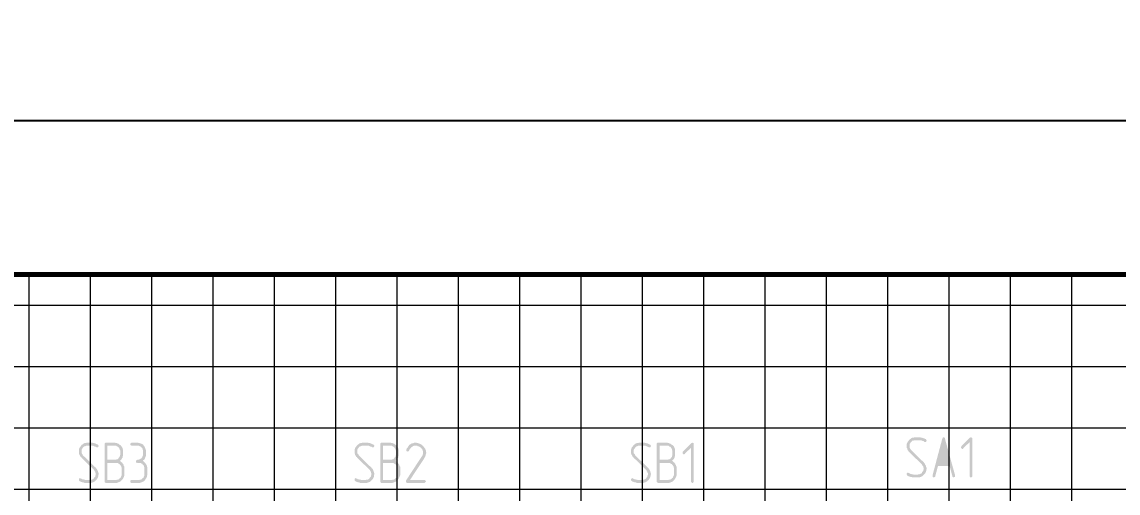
# Model space of a CAD drawing. Extents: x 260 to 1101, y 70 to 664.
# Drawn here: x 554.9 to 626.3, y 578.5 to 609.2 of the extents above; entities that cross this region are included whole.
import ezdxf

# ---------------------------------------------------------------- set-up
doc = ezdxf.new("R2010")
doc.units = 0
doc.header["$MEASUREMENT"] = 0
doc.layers.get('0').update_dxf_attribs({"linetype": 'CONTINUOUS'})
doc.layers.get('DEFPOINTS').update_dxf_attribs({"linetype": 'CONTINUOUS'})
doc.layers.add('PDF _Геометрия', color=7, linetype='CONTINUOUS')
doc.layers.add('PDF _Сплошная заливка', color=7, linetype='CONTINUOUS')
doc.styles.add('GOST type A0', font='', dxfattribs={"oblique": 15, "height": 3.5})
doc.styles.get('GOST type A0').set_extended_font_data('GOST type A')
doc.dimstyles.new('ГОСТ type A', dxfattribs={"dimtxt": 3.5, "dimasz": 3, "dimexe": 2, "dimexo": 0, "dimgap": 1, "dimtad": 1, "dimtoh": 1, "dimtxsty": 'GOST type A0', "dimcen": 0, "dimazin": 2, "dimtfac": 1, "dimtmove": 0, "dimatfit": 3, "dimfxl": 1, "dimarcsym": 0})

# ---------------------------------------------------------------- blocks, each defined once
blk = doc.blocks.new('*D11')
at = {"color": 0, "lineweight": -2, "transparency": 16777216}
for p, q in [((327.413, 592.786), (327.413, 614.787)), ((647.301, 592.786), (647.301, 614.787)), ((330.413, 612.787), (644.301, 612.787))]:
    blk.add_line(p, q, dxfattribs=at)
at = {"color": 0, "transparency": 16777216}
for points in [[(330.413, 613.287), (330.413, 612.287), (327.413, 612.787)], [(644.301, 613.287), (644.301, 612.287), (647.301, 612.787)]]:
    blk.add_solid(points, dxfattribs=at)
at = {"layer": 'DEFPOINTS', "color": 0, "transparency": 16777216}
for p in [(647.301, 612.787), (327.413, 592.786), (647.301, 592.786)]:
    blk.add_point(p, dxfattribs=at)
at = {"color": 0, "transparency": 16777216, "insert": (487.357, 615.799), "char_height": 3.5, "attachment_point": 5, "style": 'GOST type A0'}
blk.add_mtext('160±0,1', dxfattribs=at)
blk = doc.blocks.new('*D12')
at = {"color": 0, "lineweight": -2, "transparency": 16777216}
for p, q in [((337.409, 582.787), (337.409, 604.786)), ((637.304, 582.786), (637.304, 604.786)), ((634.304, 602.786), (340.409, 602.786))]:
    blk.add_line(p, q, dxfattribs=at)
at = {"color": 0, "transparency": 16777216}
for points in [[(340.409, 603.286), (340.409, 602.286), (337.409, 602.786)], [(634.304, 603.286), (634.304, 602.286), (637.304, 602.786)]]:
    blk.add_solid(points, dxfattribs=at)
at = {"layer": 'DEFPOINTS', "color": 0, "transparency": 16777216}
for p in [(337.409, 602.786), (337.409, 582.787), (637.304, 582.786)]:
    blk.add_point(p, dxfattribs=at)
at = {"color": 0, "transparency": 16777216, "insert": (487.356, 605.536), "char_height": 3.5, "width": 8.19532, "attachment_point": 5, "style": 'GOST type A0'}
blk.add_mtext('150', dxfattribs=at)

msp = doc.modelspace()

# ---------------------------------------------------------------- hatches: boundary and pattern name
at = {"layer": 'PDF _Сплошная заливка', "transparency": 33554559}
for points in [[(559.462, 581.82), (559.487, 581.794), (559.538, 581.794), (559.563, 581.794), (559.614, 581.769), (559.614, 581.769), (559.639, 581.769), (559.639, 581.769), (559.69, 581.743), (559.716, 581.743), (559.741, 581.718), (559.817, 581.693), (559.817, 581.693), (559.817, 581.667), (559.843, 581.667), (559.843, 581.667), (559.843, 581.667), (559.843, 581.642), (559.868, 581.616), (559.868, 581.616), (559.868, 581.591), (559.868, 581.591), (559.843, 581.565), (559.843, 581.54), (559.817, 581.54), (559.817, 581.515), (559.792, 581.515), (559.766, 581.515), (559.716, 581.515), (559.716, 581.54), (559.69, 581.54), (559.665, 581.565), (559.614, 581.565), (559.563, 581.591), (559.512, 581.616), (559.462, 581.616), (559.385, 581.616), (559.081, 581.616), (559.055, 581.616), (559.03, 581.616), (558.979, 581.591), (558.928, 581.591), (558.903, 581.565), (558.852, 581.515), (558.852, 581.515), (558.827, 581.489), (558.827, 581.464), (558.801, 581.439), (558.776, 581.413), (558.751, 581.362), (558.751, 581.312), (558.751, 581.261), (558.751, 581.185), (558.751, 581.134), (558.776, 581.108), (558.776, 581.108), (558.776, 581.108), (558.776, 581.083), (558.801, 581.083), (558.827, 581.032), (558.827, 581.007), (558.852, 580.981), (559.69, 580.169), (559.69, 580.143), (559.716, 580.143), (559.716, 580.118), (559.741, 580.118), (559.766, 580.067), (559.766, 580.042), (559.792, 580.016), (559.817, 579.965), (559.817, 579.94), (559.843, 579.864), (559.868, 579.813), (559.868, 579.762), (559.868, 579.762), (559.868, 579.762), (559.868, 579.737), (559.843, 579.737), (559.843, 579.686), (559.843, 579.635), (559.817, 579.559), (559.792, 579.508), (559.741, 579.432), (559.69, 579.381), (559.69, 579.381), (559.665, 579.356), (559.639, 579.33), (559.589, 579.28), (559.538, 579.254), (559.462, 579.229), (559.385, 579.203), (559.335, 579.203), (559.284, 579.203), (559.005, 579.203), (558.979, 579.203), (558.979, 579.203), (558.928, 579.203), (558.878, 579.229), (558.827, 579.229), (558.751, 579.254), (558.675, 579.28), (558.598, 579.33), (558.573, 579.381), (558.573, 579.407), (558.573, 579.407), (558.573, 579.432), (558.573, 579.457), (558.598, 579.483), (558.598, 579.483), (558.598, 579.483), (558.624, 579.508), (558.649, 579.508), (558.7, 579.483), (558.7, 579.483), (558.725, 579.483), (558.751, 579.457), (558.801, 579.432), (558.852, 579.432), (558.903, 579.407), (558.954, 579.407), (559.03, 579.381), (559.309, 579.381), (559.309, 579.407), (559.36, 579.407), (559.385, 579.407), (559.411, 579.407), (559.462, 579.432), (559.512, 579.457), (559.563, 579.508), (559.563, 579.508), (559.563, 579.534), (559.589, 579.559), (559.614, 579.584), (559.639, 579.61), (559.639, 579.66), (559.665, 579.711), (559.665, 579.762), (559.665, 579.838), (559.665, 579.838), (559.665, 579.838), (559.639, 579.864), (559.639, 579.864), (559.639, 579.864), (559.639, 579.889), (559.639, 579.889), (559.639, 579.915), (559.639, 579.915), (559.614, 579.94), (559.589, 579.965), (559.589, 579.991), (559.563, 580.042), (558.725, 580.854), (558.725, 580.854), (558.725, 580.88), (558.7, 580.88), (558.675, 580.905), (558.675, 580.93), (558.649, 580.956), (558.624, 581.007), (558.598, 581.032), (558.598, 581.058), (558.598, 581.058), (558.598, 581.083), (558.573, 581.108), (558.573, 581.134), (558.573, 581.185), (558.573, 581.261), (558.573, 581.261), (558.573, 581.261), (558.573, 581.286), (558.573, 581.286), (558.573, 581.337), (558.573, 581.388), (558.598, 581.439), (558.624, 581.515), (558.675, 581.565), (558.725, 581.642), (558.725, 581.642), (558.725, 581.642), (558.751, 581.667), (558.776, 581.693), (558.827, 581.718), (558.878, 581.769), (558.954, 581.794), (559.03, 581.794), (559.081, 581.82), (559.436, 581.82)], [(562.432, 581.82), (562.458, 581.794), (562.509, 581.794), (562.585, 581.769), (562.661, 581.743), (562.712, 581.718), (562.763, 581.693), (562.788, 581.642), (562.788, 581.642), (562.788, 581.642), (562.813, 581.616), (562.839, 581.591), (562.864, 581.54), (562.889, 581.489), (562.915, 581.413), (562.94, 581.337), (562.94, 581.312), (562.94, 581.261), (562.94, 581.058), (562.94, 581.007), (562.94, 580.981), (562.94, 580.93), (562.94, 580.93), (562.94, 580.93), (562.915, 580.905), (562.915, 580.905), (562.915, 580.854), (562.889, 580.829), (562.889, 580.829), (562.889, 580.804), (562.864, 580.778), (562.864, 580.753), (562.839, 580.727), (562.813, 580.702), (562.763, 580.677), (562.737, 580.626), (562.737, 580.626), (562.763, 580.626), (562.788, 580.6), (562.813, 580.575), (562.839, 580.55), (562.864, 580.524), (562.915, 580.473), (562.94, 580.423), (562.94, 580.423), (562.966, 580.397), (562.966, 580.372), (562.991, 580.346), (563.016, 580.295), (563.016, 580.245), (563.042, 580.194), (563.042, 580.143), (563.042, 579.762), (563.042, 579.762), (563.042, 579.762), (563.042, 579.737), (563.042, 579.737), (563.016, 579.686), (563.016, 579.635), (562.991, 579.559), (562.966, 579.508), (562.915, 579.432), (562.889, 579.407), (562.864, 579.356), (562.864, 579.356), (562.839, 579.33), (562.813, 579.305), (562.763, 579.28), (562.712, 579.254), (562.636, 579.229), (562.559, 579.203), (562.509, 579.203), (562.483, 579.203), (562.001, 579.203), (561.975, 579.203), (561.95, 579.229), (561.95, 579.229), (561.925, 579.229), (561.925, 579.254), (561.925, 579.28), (561.925, 579.305), (561.925, 579.305), (561.925, 579.305), (561.925, 579.33), (561.95, 579.356), (561.95, 579.356), (561.95, 579.381), (561.975, 579.381), (562.001, 579.381), (562.509, 579.381), (562.534, 579.407), (562.559, 579.407), (562.61, 579.407), (562.661, 579.432), (562.686, 579.457), (562.737, 579.508), (562.737, 579.508), (562.763, 579.508), (562.788, 579.534), (562.788, 579.584), (562.813, 579.61), (562.839, 579.66), (562.839, 579.711), (562.839, 579.762), (562.839, 580.143), (562.839, 580.143), (562.839, 580.169), (562.839, 580.194), (562.839, 580.219), (562.813, 580.27), (562.813, 580.321), (562.788, 580.346), (562.737, 580.397), (562.737, 580.397), (562.712, 580.423), (562.712, 580.448), (562.661, 580.448), (562.636, 580.473), (562.585, 580.499), (562.534, 580.499), (562.483, 580.499), (562.382, 580.499), (562.356, 580.524), (562.331, 580.524), (562.305, 580.524), (562.305, 580.55), (562.305, 580.55), (562.305, 580.575), (562.28, 580.6), (562.28, 580.6), (562.305, 580.626), (562.305, 580.626), (562.305, 580.651), (562.305, 580.677), (562.331, 580.677), (562.356, 580.677), (562.382, 580.702), (562.407, 580.702), (562.432, 580.702), (562.483, 580.702), (562.509, 580.727), (562.559, 580.753), (562.61, 580.778), (562.636, 580.804), (562.661, 580.804), (562.661, 580.829), (562.686, 580.854), (562.712, 580.88), (562.712, 580.905), (562.737, 580.956), (562.763, 581.007), (562.763, 581.058), (562.763, 581.261), (562.763, 581.261), (562.763, 581.286), (562.763, 581.312), (562.737, 581.337), (562.737, 581.388), (562.712, 581.439), (562.686, 581.489), (562.636, 581.515), (562.636, 581.515), (562.636, 581.54), (562.61, 581.565), (562.585, 581.565), (562.534, 581.591), (562.483, 581.616), (562.432, 581.616), (562.382, 581.616), (562.001, 581.616), (561.975, 581.642), (561.95, 581.642), (561.95, 581.667), (561.925, 581.667), (561.925, 581.667), (561.925, 581.693), (561.925, 581.718), (561.925, 581.718), (561.925, 581.743), (561.925, 581.743), (561.95, 581.769), (561.95, 581.794), (561.95, 581.794), (561.975, 581.794), (562.001, 581.82), (562.407, 581.82)], [(577.439, 581.82), (577.464, 581.794), (577.515, 581.794), (577.54, 581.794), (577.591, 581.769), (577.591, 581.769), (577.616, 581.769), (577.616, 581.769), (577.667, 581.743), (577.692, 581.743), (577.718, 581.718), (577.794, 581.693), (577.794, 581.693), (577.794, 581.667), (577.819, 581.667), (577.819, 581.667), (577.819, 581.667), (577.819, 581.642), (577.845, 581.616), (577.845, 581.616), (577.845, 581.591), (577.845, 581.591), (577.819, 581.565), (577.819, 581.54), (577.794, 581.54), (577.794, 581.515), (577.769, 581.515), (577.743, 581.515), (577.692, 581.515), (577.692, 581.54), (577.667, 581.54), (577.642, 581.565), (577.591, 581.565), (577.54, 581.591), (577.489, 581.616), (577.439, 581.616), (577.362, 581.616), (577.058, 581.616), (577.032, 581.616), (577.007, 581.616), (576.956, 581.591), (576.905, 581.591), (576.88, 581.565), (576.829, 581.515), (576.829, 581.515), (576.804, 581.489), (576.804, 581.464), (576.778, 581.439), (576.753, 581.413), (576.728, 581.362), (576.728, 581.312), (576.728, 581.261), (576.728, 581.185), (576.728, 581.134), (576.753, 581.108), (576.753, 581.108), (576.753, 581.108), (576.753, 581.083), (576.778, 581.083), (576.804, 581.032), (576.804, 581.007), (576.829, 580.981), (577.667, 580.169), (577.667, 580.143), (577.692, 580.143), (577.692, 580.118), (577.718, 580.118), (577.743, 580.067), (577.743, 580.042), (577.769, 580.016), (577.794, 579.965), (577.794, 579.94), (577.819, 579.864), (577.845, 579.813), (577.845, 579.762), (577.845, 579.762), (577.845, 579.762), (577.845, 579.737), (577.819, 579.737), (577.819, 579.686), (577.819, 579.635), (577.794, 579.559), (577.769, 579.508), (577.718, 579.432), (577.667, 579.381), (577.667, 579.381), (577.642, 579.356), (577.616, 579.33), (577.566, 579.28), (577.515, 579.254), (577.439, 579.229), (577.362, 579.203), (577.312, 579.203), (577.261, 579.203), (576.982, 579.203), (576.956, 579.203), (576.956, 579.203), (576.905, 579.203), (576.855, 579.229), (576.804, 579.229), (576.728, 579.254), (576.651, 579.28), (576.575, 579.33), (576.55, 579.381), (576.55, 579.407), (576.55, 579.407), (576.55, 579.432), (576.55, 579.457), (576.575, 579.483), (576.575, 579.483), (576.575, 579.483), (576.601, 579.508), (576.626, 579.508), (576.677, 579.483), (576.677, 579.483), (576.702, 579.483), (576.728, 579.457), (576.778, 579.432), (576.829, 579.432), (576.88, 579.407), (576.931, 579.407), (577.007, 579.381), (577.286, 579.381), (577.286, 579.407), (577.337, 579.407), (577.362, 579.407), (577.388, 579.407), (577.439, 579.432), (577.489, 579.457), (577.54, 579.508), (577.54, 579.508), (577.54, 579.534), (577.566, 579.559), (577.591, 579.584), (577.616, 579.61), (577.616, 579.66), (577.642, 579.711), (577.642, 579.762), (577.642, 579.838), (577.642, 579.838), (577.642, 579.838), (577.616, 579.864), (577.616, 579.864), (577.616, 579.864), (577.616, 579.889), (577.616, 579.889), (577.616, 579.915), (577.616, 579.915), (577.591, 579.94), (577.566, 579.965), (577.566, 579.991), (577.54, 580.042), (576.702, 580.854), (576.702, 580.854), (576.702, 580.88), (576.677, 580.88), (576.651, 580.905), (576.651, 580.93), (576.626, 580.956), (576.601, 581.007), (576.575, 581.032), (576.575, 581.058), (576.575, 581.058), (576.575, 581.083), (576.55, 581.108), (576.55, 581.134), (576.55, 581.185), (576.55, 581.261), (576.55, 581.261), (576.55, 581.261), (576.55, 581.286), (576.55, 581.286), (576.55, 581.337), (576.55, 581.388), (576.575, 581.439), (576.601, 581.515), (576.651, 581.565), (576.702, 581.642), (576.702, 581.642), (576.702, 581.642), (576.728, 581.667), (576.753, 581.693), (576.804, 581.718), (576.855, 581.769), (576.931, 581.794), (577.007, 581.794), (577.058, 581.82), (577.413, 581.82)], [(580.562, 581.82), (580.587, 581.82), (580.612, 581.794), (580.663, 581.794), (580.739, 581.769), (580.816, 581.743), (580.866, 581.718), (580.917, 581.693), (580.943, 581.667), (580.993, 581.616), (580.993, 581.616), (580.993, 581.616), (581.019, 581.616), (581.019, 581.591), (581.044, 581.565), (581.07, 581.565), (581.095, 581.489), (581.146, 581.439), (581.171, 581.362), (581.196, 581.312), (581.196, 581.261), (581.196, 581.21), (581.222, 581.185), (581.222, 581.159), (581.222, 581.159), (581.222, 581.134), (581.196, 581.108), (581.196, 581.083), (581.196, 581.058), (581.171, 580.981), (581.171, 580.981), (581.171, 580.981), (581.171, 580.956), (581.171, 580.93), (581.146, 580.905), (581.12, 580.88), (581.12, 580.829), (581.095, 580.804), (580.155, 579.381), (581.12, 579.381), (581.12, 579.381), (581.146, 579.381), (581.171, 579.356), (581.171, 579.356), (581.171, 579.356), (581.196, 579.33), (581.196, 579.305), (581.196, 579.305), (581.196, 579.28), (581.171, 579.254), (581.171, 579.229), (581.171, 579.229), (581.146, 579.229), (581.12, 579.203), (581.095, 579.203), (579.978, 579.203), (579.952, 579.203), (579.952, 579.229), (579.927, 579.229), (579.927, 579.229), (579.901, 579.254), (579.901, 579.28), (579.901, 579.305), (579.901, 579.305), (579.901, 579.33), (579.901, 579.33), (579.901, 579.356), (580.917, 580.905), (580.968, 580.981), (580.993, 581.032), (580.993, 581.032), (580.993, 581.058), (580.993, 581.058), (581.019, 581.083), (581.019, 581.134), (581.019, 581.185), (581.019, 581.185), (581.019, 581.185), (581.019, 581.21), (581.019, 581.235), (580.993, 581.286), (580.993, 581.337), (580.943, 581.388), (580.917, 581.439), (580.866, 581.489), (580.866, 581.489), (580.841, 581.515), (580.841, 581.515), (580.816, 581.515), (580.79, 581.54), (580.765, 581.565), (580.714, 581.591), (580.689, 581.591), (580.689, 581.591), (580.663, 581.591), (580.638, 581.616), (580.612, 581.616), (580.587, 581.616), (580.511, 581.616), (580.511, 581.616), (580.485, 581.616), (580.435, 581.616), (580.409, 581.616), (580.359, 581.591), (580.333, 581.565), (580.282, 581.54), (580.282, 581.54), (580.257, 581.54), (580.257, 581.515), (580.232, 581.489), (580.206, 581.464), (580.155, 581.413), (580.13, 581.362), (580.105, 581.312), (580.105, 581.312), (580.105, 581.286), (580.079, 581.286), (580.079, 581.261), (580.079, 581.261), (580.054, 581.261), (580.054, 581.261), (580.029, 581.235), (580.003, 581.235), (580.003, 581.261), (579.978, 581.261), (579.952, 581.261), (579.952, 581.261), (579.927, 581.286), (579.927, 581.312), (579.927, 581.337), (579.927, 581.362), (579.927, 581.362), (579.927, 581.388), (579.927, 581.388), (579.952, 581.413), (579.952, 581.439), (580.003, 581.489), (580.029, 581.54), (580.079, 581.616), (580.105, 581.667), (580.181, 581.718), (580.181, 581.718), (580.206, 581.718), (580.232, 581.743), (580.282, 581.769), (580.333, 581.769), (580.384, 581.794), (580.435, 581.82), (580.511, 581.82), (580.536, 581.82)], [(595.466, 581.82), (595.492, 581.794), (595.542, 581.794), (595.568, 581.794), (595.619, 581.769), (595.619, 581.769), (595.644, 581.769), (595.644, 581.769), (595.695, 581.743), (595.72, 581.743), (595.746, 581.718), (595.822, 581.693), (595.822, 581.693), (595.822, 581.667), (595.847, 581.667), (595.847, 581.667), (595.847, 581.667), (595.847, 581.642), (595.873, 581.616), (595.873, 581.616), (595.873, 581.591), (595.873, 581.591), (595.847, 581.565), (595.847, 581.54), (595.822, 581.54), (595.822, 581.515), (595.796, 581.515), (595.771, 581.515), (595.72, 581.515), (595.72, 581.54), (595.695, 581.54), (595.669, 581.565), (595.619, 581.565), (595.568, 581.591), (595.517, 581.616), (595.466, 581.616), (595.39, 581.616), (595.085, 581.616), (595.06, 581.616), (595.035, 581.616), (594.984, 581.591), (594.933, 581.591), (594.908, 581.565), (594.857, 581.515), (594.857, 581.515), (594.832, 581.489), (594.832, 581.464), (594.806, 581.439), (594.781, 581.413), (594.755, 581.362), (594.755, 581.312), (594.755, 581.261), (594.755, 581.185), (594.755, 581.134), (594.781, 581.108), (594.781, 581.108), (594.781, 581.108), (594.781, 581.083), (594.806, 581.083), (594.832, 581.032), (594.832, 581.007), (594.857, 580.981), (595.695, 580.169), (595.695, 580.143), (595.72, 580.143), (595.72, 580.118), (595.746, 580.118), (595.771, 580.067), (595.771, 580.042), (595.796, 580.016), (595.822, 579.965), (595.822, 579.94), (595.847, 579.864), (595.873, 579.813), (595.873, 579.762), (595.873, 579.762), (595.873, 579.762), (595.873, 579.737), (595.847, 579.737), (595.847, 579.686), (595.847, 579.635), (595.822, 579.559), (595.796, 579.508), (595.746, 579.432), (595.695, 579.381), (595.695, 579.381), (595.669, 579.356), (595.644, 579.33), (595.593, 579.28), (595.542, 579.254), (595.466, 579.229), (595.39, 579.203), (595.339, 579.203), (595.288, 579.203), (595.009, 579.203), (594.984, 579.203), (594.984, 579.203), (594.933, 579.203), (594.882, 579.229), (594.832, 579.229), (594.755, 579.254), (594.679, 579.28), (594.603, 579.33), (594.578, 579.381), (594.578, 579.407), (594.578, 579.407), (594.578, 579.432), (594.578, 579.457), (594.603, 579.483), (594.603, 579.483), (594.603, 579.483), (594.628, 579.508), (594.654, 579.508), (594.705, 579.483), (594.705, 579.483), (594.73, 579.483), (594.755, 579.457), (594.806, 579.432), (594.857, 579.432), (594.908, 579.407), (594.958, 579.407), (595.035, 579.381), (595.314, 579.381), (595.314, 579.407), (595.365, 579.407), (595.39, 579.407), (595.416, 579.407), (595.466, 579.432), (595.517, 579.457), (595.568, 579.508), (595.568, 579.508), (595.568, 579.534), (595.593, 579.559), (595.619, 579.584), (595.644, 579.61), (595.644, 579.66), (595.669, 579.711), (595.669, 579.762), (595.669, 579.838), (595.669, 579.838), (595.669, 579.838), (595.644, 579.864), (595.644, 579.864), (595.644, 579.864), (595.644, 579.889), (595.644, 579.889), (595.644, 579.915), (595.644, 579.915), (595.619, 579.94), (595.593, 579.965), (595.593, 579.991), (595.568, 580.042), (594.73, 580.854), (594.73, 580.854), (594.73, 580.88), (594.705, 580.88), (594.679, 580.905), (594.679, 580.93), (594.654, 580.956), (594.628, 581.007), (594.603, 581.032), (594.603, 581.058), (594.603, 581.058), (594.603, 581.083), (594.578, 581.108), (594.578, 581.134), (594.578, 581.185), (594.578, 581.261), (594.578, 581.261), (594.578, 581.261), (594.578, 581.286), (594.578, 581.286), (594.578, 581.337), (594.578, 581.388), (594.603, 581.439), (594.628, 581.515), (594.679, 581.565), (594.73, 581.642), (594.73, 581.642), (594.73, 581.642), (594.755, 581.667), (594.781, 581.693), (594.832, 581.718), (594.882, 581.769), (594.958, 581.794), (595.035, 581.794), (595.085, 581.82), (595.441, 581.82)], [(598.589, 581.82), (598.615, 581.794), (598.64, 581.794), (598.64, 581.794), (598.666, 581.769), (598.666, 581.743), (598.666, 581.718), (598.666, 579.305), (598.666, 579.28), (598.666, 579.28), (598.666, 579.254), (598.64, 579.229), (598.64, 579.229), (598.615, 579.229), (598.615, 579.203), (598.589, 579.203), (598.564, 579.203), (598.564, 579.203), (598.539, 579.203), (598.513, 579.229), (598.513, 579.229), (598.488, 579.254), (598.488, 579.254), (598.488, 579.305), (598.488, 581.489), (598.082, 581.108), (598.082, 581.083), (598.056, 581.083), (598.056, 581.058), (598.031, 581.058), (598.005, 581.058), (598.005, 581.058), (597.98, 581.083), (597.955, 581.108), (597.955, 581.108), (597.929, 581.108), (597.929, 581.134), (597.929, 581.159), (597.929, 581.159), (597.929, 581.185), (597.929, 581.185), (597.955, 581.235), (598.513, 581.794), (598.513, 581.794), (598.539, 581.794), (598.539, 581.82), (598.564, 581.82)], [(613.443, 582.175), (613.469, 582.15), (613.519, 582.15), (613.545, 582.15), (613.596, 582.124), (613.596, 582.124), (613.621, 582.124), (613.621, 582.124), (613.672, 582.099), (613.697, 582.099), (613.722, 582.074), (613.799, 582.048), (613.799, 582.048), (613.799, 582.023), (613.824, 582.023), (613.824, 582.023), (613.824, 582.023), (613.824, 581.997), (613.849, 581.972), (613.849, 581.972), (613.849, 581.947), (613.849, 581.947), (613.824, 581.921), (613.824, 581.896), (613.799, 581.896), (613.799, 581.87), (613.773, 581.87), (613.748, 581.87), (613.697, 581.87), (613.697, 581.896), (613.672, 581.896), (613.646, 581.921), (613.596, 581.921), (613.545, 581.947), (613.494, 581.972), (613.443, 581.972), (613.367, 581.972), (613.062, 581.972), (613.037, 581.972), (613.012, 581.972), (612.961, 581.947), (612.91, 581.947), (612.885, 581.921), (612.834, 581.87), (612.834, 581.87), (612.808, 581.845), (612.808, 581.82), (612.783, 581.794), (612.758, 581.769), (612.732, 581.718), (612.732, 581.667), (612.732, 581.616), (612.732, 581.54), (612.732, 581.489), (612.758, 581.464), (612.758, 581.464), (612.758, 581.464), (612.758, 581.439), (612.783, 581.439), (612.808, 581.388), (612.808, 581.362), (612.834, 581.337), (613.672, 580.524), (613.672, 580.499), (613.697, 580.499), (613.697, 580.473), (613.722, 580.473), (613.748, 580.423), (613.748, 580.397), (613.773, 580.372), (613.799, 580.321), (613.799, 580.295), (613.824, 580.219), (613.849, 580.169), (613.849, 580.118), (613.849, 580.118), (613.849, 580.118), (613.849, 580.092), (613.824, 580.092), (613.824, 580.042), (613.824, 579.991), (613.799, 579.915), (613.773, 579.864), (613.722, 579.788), (613.672, 579.737), (613.672, 579.737), (613.646, 579.711), (613.621, 579.686), (613.57, 579.635), (613.519, 579.61), (613.443, 579.584), (613.367, 579.559), (613.316, 579.559), (613.265, 579.559), (612.986, 579.559), (612.961, 579.559), (612.961, 579.559), (612.91, 579.559), (612.859, 579.584), (612.808, 579.584), (612.732, 579.61), (612.656, 579.635), (612.58, 579.686), (612.554, 579.737), (612.554, 579.762), (612.554, 579.762), (612.554, 579.788), (612.554, 579.813), (612.58, 579.838), (612.58, 579.838), (612.58, 579.838), (612.605, 579.864), (612.631, 579.864), (612.681, 579.838), (612.681, 579.838), (612.707, 579.838), (612.732, 579.813), (612.783, 579.788), (612.834, 579.788), (612.885, 579.762), (612.935, 579.762), (613.012, 579.737), (613.291, 579.737), (613.291, 579.762), (613.342, 579.762), (613.367, 579.762), (613.392, 579.762), (613.443, 579.788), (613.494, 579.813), (613.545, 579.864), (613.545, 579.864), (613.545, 579.889), (613.57, 579.915), (613.596, 579.94), (613.621, 579.965), (613.621, 580.016), (613.646, 580.067), (613.646, 580.118), (613.646, 580.194), (613.646, 580.194), (613.646, 580.194), (613.621, 580.219), (613.621, 580.219), (613.621, 580.219), (613.621, 580.245), (613.621, 580.245), (613.621, 580.27), (613.621, 580.27), (613.596, 580.295), (613.57, 580.321), (613.57, 580.346), (613.545, 580.397), (612.707, 581.21), (612.707, 581.21), (612.707, 581.235), (612.681, 581.235), (612.656, 581.261), (612.656, 581.286), (612.631, 581.312), (612.605, 581.362), (612.58, 581.388), (612.58, 581.413), (612.58, 581.413), (612.58, 581.439), (612.554, 581.464), (612.554, 581.489), (612.554, 581.54), (612.554, 581.616), (612.554, 581.616), (612.554, 581.616), (612.554, 581.642), (612.554, 581.642), (612.554, 581.693), (612.554, 581.743), (612.58, 581.794), (612.605, 581.87), (612.656, 581.921), (612.707, 581.997), (612.707, 581.997), (612.707, 581.997), (612.732, 582.023), (612.758, 582.048), (612.808, 582.074), (612.859, 582.124), (612.935, 582.15), (613.012, 582.15), (613.062, 582.175), (613.418, 582.175)], [(614.992, 582.175), (614.992, 582.15), (615.017, 582.15), (615.017, 582.124), (615.043, 582.124), (615.043, 582.074), (615.703, 579.686), (615.703, 579.635), (615.703, 579.635), (615.703, 579.635), (615.703, 579.61), (615.678, 579.584), (615.678, 579.584), (615.652, 579.584), (615.627, 579.559), (615.601, 579.559), (615.601, 579.559), (615.601, 579.559), (615.576, 579.559), (615.551, 579.584), (615.551, 579.584), (615.551, 579.584), (615.525, 579.61), (615.525, 579.635), (615.347, 580.295), (614.586, 580.295), (614.408, 579.635), (614.408, 579.635), (614.408, 579.61), (614.383, 579.584), (614.357, 579.584), (614.357, 579.584), (614.357, 579.559), (614.332, 579.559), (614.306, 579.559), (614.306, 579.559), (614.281, 579.559), (614.256, 579.584), (614.256, 579.584), (614.23, 579.584), (614.23, 579.61), (614.23, 579.635), (614.23, 579.66), (614.23, 579.686), (614.865, 582.074), (614.865, 582.099), (614.865, 582.099), (614.891, 582.099), (614.891, 582.124), (614.916, 582.15), (614.916, 582.15), (614.941, 582.175), (614.967, 582.175), (614.967, 582.175)], [(616.769, 582.175), (616.769, 582.15), (616.795, 582.15), (616.795, 582.15), (616.82, 582.124), (616.82, 582.099), (616.82, 582.074), (616.82, 579.66), (616.82, 579.635), (616.82, 579.635), (616.82, 579.61), (616.795, 579.584), (616.795, 579.584), (616.795, 579.584), (616.769, 579.559), (616.744, 579.559), (616.744, 579.559), (616.719, 579.559), (616.693, 579.559), (616.668, 579.584), (616.668, 579.584), (616.668, 579.61), (616.642, 579.61), (616.642, 579.66), (616.642, 581.845), (616.236, 581.464), (616.236, 581.439), (616.236, 581.439), (616.211, 581.413), (616.185, 581.413), (616.16, 581.413), (616.16, 581.413), (616.135, 581.439), (616.109, 581.464), (616.109, 581.464), (616.109, 581.464), (616.084, 581.489), (616.084, 581.515), (616.084, 581.515), (616.084, 581.54), (616.109, 581.54), (616.109, 581.591), (616.668, 582.15), (616.668, 582.15), (616.693, 582.15), (616.719, 582.175), (616.744, 582.175), (616.744, 582.175)]]:
    msp.add_hatch(color=256, dxfattribs=at).paths.add_polyline_path(points)
h = msp.add_hatch(color=256, dxfattribs=at)
h.paths.add_polyline_path([(560.884, 581.616), (560.426, 581.616), (560.426, 580.702), (560.909, 580.702), (560.96, 580.702), (560.985, 580.702), (561.011, 580.727), (561.061, 580.727), (561.112, 580.753), (561.163, 580.804), (561.163, 580.804), (561.163, 580.829), (561.188, 580.854), (561.214, 580.88), (561.239, 580.905), (561.239, 580.956), (561.264, 581.007), (561.264, 581.058), (561.264, 581.261), (561.264, 581.261), (561.264, 581.286), (561.264, 581.312), (561.239, 581.337), (561.239, 581.388), (561.214, 581.439), (561.188, 581.464), (561.163, 581.515), (561.163, 581.515), (561.137, 581.54), (561.112, 581.565), (561.087, 581.565), (561.036, 581.591), (561.011, 581.616), (560.96, 581.616)], flags=0)
h.paths.add_polyline_path([(560.985, 580.499), (560.426, 580.499), (560.426, 579.381), (561.011, 579.381), (561.036, 579.407), (561.061, 579.407), (561.112, 579.407), (561.163, 579.432), (561.214, 579.457), (561.239, 579.508), (561.239, 579.508), (561.264, 579.508), (561.29, 579.534), (561.315, 579.559), (561.315, 579.61), (561.341, 579.66), (561.366, 579.711), (561.366, 579.762), (561.366, 580.143), (561.366, 580.143), (561.366, 580.169), (561.366, 580.194), (561.341, 580.219), (561.341, 580.27), (561.315, 580.295), (561.29, 580.346), (561.239, 580.397), (561.239, 580.397), (561.239, 580.423), (561.214, 580.423), (561.163, 580.448), (561.137, 580.473), (561.087, 580.499), (561.036, 580.499)], flags=0)
h.paths.add_polyline_path([(560.934, 581.82), (560.985, 581.794), (561.036, 581.794), (561.087, 581.769), (561.163, 581.743), (561.214, 581.693), (561.264, 581.667), (561.29, 581.642), (561.29, 581.642), (561.315, 581.642), (561.315, 581.616), (561.341, 581.591), (561.366, 581.565), (561.366, 581.54), (561.391, 581.515), (561.417, 581.464), (561.442, 581.362), (561.442, 581.312), (561.442, 581.261), (561.442, 581.058), (561.442, 581.058), (561.442, 581.032), (561.442, 581.007), (561.442, 580.981), (561.442, 580.956), (561.417, 580.905), (561.417, 580.854), (561.391, 580.829), (561.391, 580.829), (561.391, 580.804), (561.366, 580.778), (561.366, 580.753), (561.341, 580.727), (561.315, 580.702), (561.264, 580.651), (561.239, 580.626), (561.239, 580.626), (561.264, 580.626), (561.29, 580.6), (561.315, 580.575), (561.341, 580.55), (561.391, 580.524), (561.417, 580.473), (561.468, 580.423), (561.468, 580.423), (561.468, 580.397), (561.493, 580.372), (561.493, 580.321), (561.518, 580.295), (561.544, 580.245), (561.544, 580.194), (561.544, 580.143), (561.544, 579.762), (561.544, 579.762), (561.544, 579.762), (561.544, 579.737), (561.544, 579.737), (561.544, 579.686), (561.518, 579.635), (561.493, 579.559), (561.468, 579.508), (561.417, 579.432), (561.391, 579.407), (561.366, 579.381), (561.366, 579.381), (561.366, 579.356), (561.341, 579.356), (561.315, 579.33), (561.264, 579.28), (561.188, 579.254), (561.137, 579.229), (561.061, 579.203), (561.036, 579.203), (560.985, 579.203), (560.325, 579.203), (560.3, 579.203), (560.3, 579.229), (560.274, 579.229), (560.249, 579.254), (560.249, 579.28), (560.249, 579.305), (560.249, 581.718), (560.249, 581.718), (560.249, 581.743), (560.249, 581.743), (560.249, 581.769), (560.274, 581.794), (560.274, 581.794), (560.3, 581.82), (560.325, 581.82), (560.909, 581.82)], flags=0)
h = msp.add_hatch(color=256, dxfattribs=at)
h.paths.add_polyline_path([(578.86, 581.616), (578.403, 581.616), (578.403, 580.702), (578.886, 580.702), (578.937, 580.702), (578.962, 580.702), (578.987, 580.727), (579.038, 580.727), (579.089, 580.753), (579.14, 580.804), (579.14, 580.804), (579.14, 580.829), (579.165, 580.854), (579.191, 580.88), (579.216, 580.905), (579.216, 580.956), (579.241, 581.007), (579.241, 581.058), (579.241, 581.261), (579.241, 581.261), (579.241, 581.286), (579.241, 581.312), (579.216, 581.337), (579.216, 581.388), (579.191, 581.439), (579.165, 581.464), (579.14, 581.515), (579.14, 581.515), (579.114, 581.54), (579.089, 581.565), (579.064, 581.565), (579.013, 581.591), (578.987, 581.616), (578.937, 581.616)], flags=0)
h.paths.add_polyline_path([(578.962, 580.499), (578.403, 580.499), (578.403, 579.381), (578.987, 579.381), (579.013, 579.407), (579.038, 579.407), (579.089, 579.407), (579.14, 579.432), (579.191, 579.457), (579.216, 579.508), (579.216, 579.508), (579.241, 579.508), (579.267, 579.534), (579.292, 579.559), (579.292, 579.61), (579.318, 579.66), (579.343, 579.711), (579.343, 579.762), (579.343, 580.143), (579.343, 580.143), (579.343, 580.169), (579.343, 580.194), (579.318, 580.219), (579.318, 580.27), (579.292, 580.295), (579.267, 580.346), (579.216, 580.397), (579.216, 580.397), (579.216, 580.423), (579.191, 580.423), (579.14, 580.448), (579.114, 580.473), (579.064, 580.499), (579.013, 580.499)], flags=0)
h.paths.add_polyline_path([(578.911, 581.82), (578.962, 581.794), (579.013, 581.794), (579.064, 581.769), (579.14, 581.743), (579.191, 581.693), (579.241, 581.667), (579.267, 581.642), (579.267, 581.642), (579.292, 581.642), (579.292, 581.616), (579.318, 581.591), (579.343, 581.565), (579.343, 581.54), (579.368, 581.515), (579.394, 581.464), (579.419, 581.362), (579.419, 581.312), (579.419, 581.261), (579.419, 581.058), (579.419, 581.058), (579.419, 581.032), (579.419, 581.007), (579.419, 580.981), (579.419, 580.956), (579.394, 580.905), (579.394, 580.854), (579.368, 580.829), (579.368, 580.829), (579.368, 580.804), (579.343, 580.778), (579.343, 580.753), (579.318, 580.727), (579.292, 580.702), (579.241, 580.651), (579.216, 580.626), (579.216, 580.626), (579.241, 580.626), (579.267, 580.6), (579.292, 580.575), (579.318, 580.55), (579.368, 580.524), (579.394, 580.473), (579.444, 580.423), (579.444, 580.423), (579.444, 580.397), (579.47, 580.372), (579.47, 580.321), (579.495, 580.295), (579.521, 580.245), (579.521, 580.194), (579.521, 580.143), (579.521, 579.762), (579.521, 579.762), (579.521, 579.762), (579.521, 579.737), (579.521, 579.737), (579.521, 579.686), (579.495, 579.635), (579.47, 579.559), (579.444, 579.508), (579.394, 579.432), (579.368, 579.407), (579.343, 579.381), (579.343, 579.381), (579.343, 579.356), (579.318, 579.356), (579.292, 579.33), (579.241, 579.28), (579.165, 579.254), (579.114, 579.229), (579.038, 579.203), (579.013, 579.203), (578.962, 579.203), (578.302, 579.203), (578.276, 579.203), (578.276, 579.229), (578.251, 579.229), (578.226, 579.254), (578.226, 579.28), (578.226, 579.305), (578.226, 581.718), (578.226, 581.718), (578.226, 581.743), (578.226, 581.743), (578.226, 581.769), (578.251, 581.794), (578.251, 581.794), (578.276, 581.82), (578.302, 581.82), (578.886, 581.82)], flags=0)
h = msp.add_hatch(color=256, dxfattribs=at)
h.paths.add_polyline_path([(596.888, 581.616), (596.431, 581.616), (596.431, 580.702), (596.914, 580.702), (596.964, 580.702), (596.99, 580.702), (597.015, 580.727), (597.066, 580.727), (597.117, 580.753), (597.167, 580.804), (597.167, 580.804), (597.167, 580.829), (597.193, 580.854), (597.218, 580.88), (597.244, 580.905), (597.244, 580.956), (597.269, 581.007), (597.269, 581.058), (597.269, 581.261), (597.269, 581.261), (597.269, 581.286), (597.269, 581.312), (597.244, 581.337), (597.244, 581.388), (597.218, 581.439), (597.193, 581.464), (597.167, 581.515), (597.167, 581.515), (597.142, 581.54), (597.117, 581.565), (597.091, 581.565), (597.041, 581.591), (597.015, 581.616), (596.964, 581.616)], flags=0)
h.paths.add_polyline_path([(596.99, 580.499), (596.431, 580.499), (596.431, 579.381), (597.015, 579.381), (597.041, 579.407), (597.066, 579.407), (597.117, 579.407), (597.167, 579.432), (597.218, 579.457), (597.244, 579.508), (597.244, 579.508), (597.269, 579.508), (597.294, 579.534), (597.32, 579.559), (597.32, 579.61), (597.345, 579.66), (597.371, 579.711), (597.371, 579.762), (597.371, 580.143), (597.371, 580.143), (597.371, 580.169), (597.371, 580.194), (597.345, 580.219), (597.345, 580.27), (597.32, 580.295), (597.294, 580.346), (597.244, 580.397), (597.244, 580.397), (597.244, 580.423), (597.218, 580.423), (597.167, 580.448), (597.142, 580.473), (597.091, 580.499), (597.041, 580.499)], flags=0)
h.paths.add_polyline_path([(596.939, 581.82), (596.99, 581.794), (597.041, 581.794), (597.091, 581.769), (597.167, 581.743), (597.218, 581.693), (597.269, 581.667), (597.294, 581.642), (597.294, 581.642), (597.32, 581.642), (597.32, 581.616), (597.345, 581.591), (597.371, 581.565), (597.371, 581.54), (597.396, 581.515), (597.421, 581.464), (597.447, 581.362), (597.447, 581.312), (597.447, 581.261), (597.447, 581.058), (597.447, 581.058), (597.447, 581.032), (597.447, 581.007), (597.447, 580.981), (597.447, 580.956), (597.421, 580.905), (597.421, 580.854), (597.396, 580.829), (597.396, 580.829), (597.396, 580.804), (597.371, 580.778), (597.371, 580.753), (597.345, 580.727), (597.32, 580.702), (597.269, 580.651), (597.244, 580.626), (597.244, 580.626), (597.269, 580.626), (597.294, 580.6), (597.32, 580.575), (597.345, 580.55), (597.396, 580.524), (597.421, 580.473), (597.472, 580.423), (597.472, 580.423), (597.472, 580.397), (597.498, 580.372), (597.498, 580.321), (597.523, 580.295), (597.548, 580.245), (597.548, 580.194), (597.548, 580.143), (597.548, 579.762), (597.548, 579.762), (597.548, 579.762), (597.548, 579.737), (597.548, 579.737), (597.548, 579.686), (597.523, 579.635), (597.498, 579.559), (597.472, 579.508), (597.421, 579.432), (597.396, 579.407), (597.371, 579.381), (597.371, 579.381), (597.371, 579.356), (597.345, 579.356), (597.32, 579.33), (597.269, 579.28), (597.193, 579.254), (597.142, 579.229), (597.066, 579.203), (597.041, 579.203), (596.99, 579.203), (596.33, 579.203), (596.304, 579.203), (596.304, 579.229), (596.279, 579.229), (596.253, 579.254), (596.253, 579.28), (596.253, 579.305), (596.253, 581.718), (596.253, 581.718), (596.253, 581.743), (596.253, 581.743), (596.253, 581.769), (596.279, 581.794), (596.279, 581.794), (596.304, 581.82), (596.33, 581.82), (596.914, 581.82)], flags=0)

# ---------------------------------------------------------------- linework, layer by layer
at = {"layer": 'PDF _Геометрия', "lineweight": 18}
for points in [[(324.934, 382.786), (327.413, 382.786), (647.301, 382.786), (647.301, 592.786), (327.413, 592.786), (327.413, 382.786), (326.173, 382.786)], [(555.333, 381.546), (555.333, 382.786), (555.333, 592.786)], [(559.331, 380.306), (559.331, 382.786), (559.331, 592.786)], [(563.33, 381.546), (563.33, 382.786), (563.33, 592.786)], [(567.329, 380.306), (567.329, 382.786), (567.329, 592.786)], [(571.327, 381.546), (571.327, 382.786), (571.327, 592.786)], [(575.326, 380.306), (575.326, 382.786), (575.326, 592.786)], [(579.325, 381.546), (579.325, 382.786), (579.325, 592.786)], [(583.323, 380.306), (583.323, 382.786), (583.323, 592.786)], [(587.322, 381.546), (587.322, 382.786), (587.322, 592.786)], [(591.32, 380.306), (591.32, 382.786), (591.32, 592.786)], [(595.319, 381.546), (595.319, 382.786), (595.319, 592.786)], [(599.318, 380.306), (599.318, 382.786), (599.318, 592.786)], [(603.316, 381.546), (603.316, 382.786), (603.316, 592.786)], [(607.315, 380.306), (607.315, 382.786), (607.315, 592.786)], [(611.313, 381.546), (611.313, 382.786), (611.313, 592.786)], [(615.312, 380.306), (615.312, 382.786), (615.312, 592.786)], [(619.311, 381.546), (619.311, 382.786), (619.311, 592.786)], [(623.309, 380.306), (623.309, 382.786), (623.309, 592.786)], [(324.934, 590.786), (327.413, 590.786), (647.301, 590.786)], [(326.173, 586.786), (327.413, 586.786), (647.301, 586.786)], [(324.934, 582.786), (327.413, 582.786), (647.301, 582.786)], [(326.173, 578.786), (327.413, 578.786), (647.301, 578.786)]]:
    msp.add_lwpolyline(points, dxfattribs=at)
at = {"layer": 'PDF _Геометрия', "lineweight": 60}
for points in [[(327.413, 592.786), (327.413, 382.786), (647.301, 382.786), (647.301, 592.786)], [(647.301, 592.786), (327.413, 592.786), (327.413, 382.786), (327.413, 592.786)], [(647.301, 382.786), (327.413, 382.786), (327.413, 592.786), (647.301, 592.786)]]:
    msp.add_lwpolyline(points, close=True, dxfattribs=at)
at = {"layer": 'PDF _Геометрия', "lineweight": 50}
msp.add_lwpolyline([(647.301, 382.786), (647.301, 586.786), (647.301, 592.786), (327.413, 592.786), (327.413, 382.786), (337.409, 382.786)], close=True, dxfattribs=at)
at = {"layer": 'PDF _Сплошная заливка', "transparency": 33554559}
msp.add_solid([(614.967, 581.718), (614.637, 580.499), (615.297, 580.499)], dxfattribs=at)

# ---------------------------------------------------------------- dimensions: what is measured, and where the dimension line sits
dim = msp.add_aligned_dim(p1=(327.413, 592.786), p2=(647.301, 592.786), distance=20, text='160±0,1', dimstyle='ГОСТ type A')
dim.commit()
dim.dimension.update_dxf_attribs({"geometry": '*D11', "text_midpoint": (487.357, 615.799)})
dim = msp.add_linear_dim(base=(337.409, 602.786), p1=(637.304, 582.786), p2=(337.409, 582.787), text='150', dimstyle='ГОСТ type A')
dim.commit()
dim.dimension.update_dxf_attribs({"geometry": '*D12', "text_midpoint": (487.356, 605.536)})

doc.saveas('drawing.dxf')
